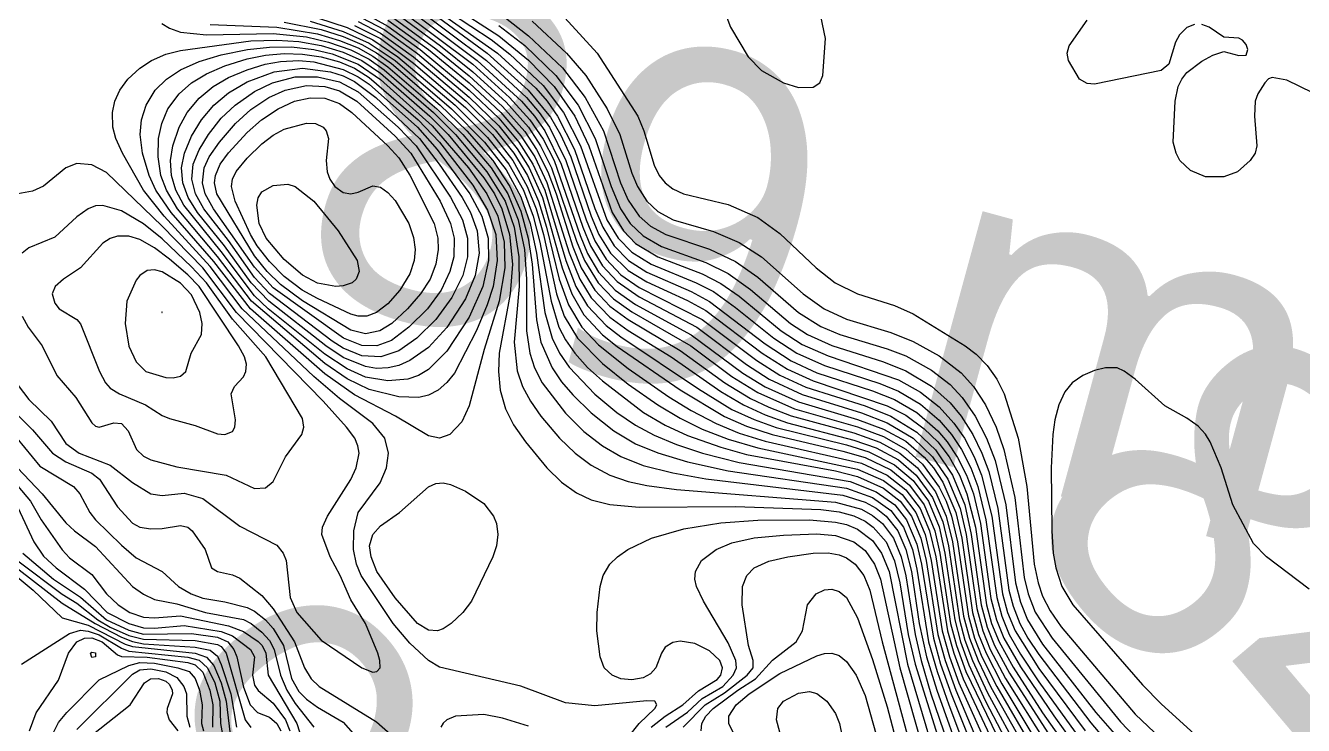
# Model space of a CAD drawing. Extents: x 474277 to 475042, y 254928 to 255625.
# Drawn here: x 474812.76 to 474839.24, y 255450.95 to 255465.44 of the extents above; entities that cross this region are included whole.
import ezdxf

# ---------------------------------------------------------------- set-up
doc = ezdxf.new("R2010")
doc.units = 0
doc.header["$MEASUREMENT"] = 0
doc.layers.add('BaseMapV2_DTM_export_MonNov09090547073261 — entities', color=1, linetype='CONTINUOUS')
doc.styles.get("Standard").update_dxf_attribs({"font": 'romans.shx'})

msp = doc.modelspace()

# ---------------------------------------------------------------- linework, layer by layer
at = {"layer": 'BaseMapV2_DTM_export_MonNov09090547073261 — entities', "color": 15, "linetype": 'Continuous', "true_color": 0xb7484b}
for points in [[(474829.082, 255464.164, 82.25), (474829.216, 255464.255, 82.25), (474829.284, 255464.409, 82.25), (474829.338, 255465.176, 82.25), (474829.239, 255465.636, 82.25), (474828.988, 255466.172, 82.25), (474828.767, 255466.402, 82.25), (474828.469, 255466.527, 82.25), (474827.625, 255466.619, 82.25), (474827.472, 255466.607, 82.25), (474827.319, 255466.545, 82.25), (474827.242, 255466.472, 82.25), (474827.178, 255466.326, 82.25), (474827.163, 255466.096, 82.25), (474827.192, 255465.866, 82.25), (474827.369, 255465.406, 82.25), (474827.733, 255464.792, 82.25), (474828.009, 255464.509, 82.25), (474828.469, 255464.257, 82.25), (474828.776, 255464.158, 82.25), (474829.082, 255464.164, 82.25)], [(474820.725, 255466.046, 84.25), (474822.328, 255464.869, 84.25), (474823.177, 255464.102, 84.25), (474823.638, 255463.542, 84.25), (474823.847, 255463.182, 84.25), (474824.057, 255462.722, 84.25), (474824.478, 255461.495, 84.25), (474824.642, 255461.112, 84.25), (474824.878, 255460.728, 84.25), (474825.248, 255460.369, 84.25), (474825.632, 255460.134, 84.25), (474826.475, 255459.748, 84.25), (474826.859, 255459.541, 84.25), (474828.021, 255458.658, 84.25), (474828.546, 255458.324, 84.25), (474829.082, 255458.085, 84.25), (474830.616, 255457.57, 84.25), (474830.999, 255457.373, 84.25), (474831.383, 255457.093, 84.25), (474831.663, 255456.818, 84.25), (474831.896, 255456.511, 84.25), (474832.111, 255456.128, 84.25), (474832.268, 255455.744, 84.25), (474832.443, 255455.054, 84.25), (474832.674, 255453.444, 84.25), (474832.779, 255453.061, 84.25), (474832.932, 255452.677, 84.25), (474833.223, 255452.153, 84.25), (474833.836, 255451.21, 84.25), (474834.45, 255450.343, 84.25)], [(474823.638, 255465.924, 82.5), (474824.606, 255464.869, 82.5), (474825.445, 255463.565, 82.5), (474825.573, 255463.259, 82.5), (474825.785, 255462.553, 82.5), (474825.892, 255462.339, 82.5), (474826.015, 255462.182, 82.5), (474826.169, 255462.061, 82.5), (474826.396, 255461.955, 82.5), (474827.319, 255461.735, 82.5), (474827.932, 255461.469, 82.5), (474828.392, 255461.135, 82.5), (474829.142, 255460.422, 82.5), (474829.539, 255460.115, 82.5), (474829.997, 255459.885, 82.5), (474830.769, 255459.641, 82.5), (474831.153, 255459.471, 82.5), (474832.231, 255458.811, 82.5), (474832.456, 255458.637, 82.5), (474832.686, 255458.402, 82.5), (474832.885, 255458.121, 82.5), (474833.037, 255457.815, 82.5), (474833.329, 255456.895, 82.5), (474833.508, 255455.898, 82.5), (474833.661, 255454.288, 82.5), (474833.741, 255453.904, 82.5), (474833.836, 255453.629, 82.5), (474833.99, 255453.325, 82.5), (474834.22, 255452.993, 82.5), (474835.753, 255451.185, 82.5), (474837.21, 255449.8, 82.5)], [(474819.804, 255465.683, 86), (474820.265, 255465.43, 86), (474820.939, 255464.946, 86), (474821.951, 255464.106, 86), (474822.565, 255463.524, 86), (474822.984, 255463.029, 86), (474823.274, 255462.569, 86), (474823.518, 255462.032, 86), (474823.954, 255460.575, 86), (474824.164, 255460.038, 86), (474824.405, 255459.635, 86), (474824.788, 255459.231, 86), (474825.095, 255458.996, 86), (474826.705, 255457.919, 86), (474827.395, 255457.494, 86), (474827.855, 255457.284, 86), (474828.316, 255457.119, 86), (474829.772, 255456.757, 86), (474830.232, 255456.611, 86), (474830.769, 255456.346, 86), (474831.153, 255456.018, 86), (474831.468, 255455.591, 86), (474831.689, 255455.06, 86), (474831.809, 255454.518, 86), (474832.013, 255453.137, 86), (474832.131, 255452.677, 86), (474832.303, 255452.205, 86), (474832.652, 255451.45, 86), (474833.299, 255450.21, 86)], [(474820.418, 255465.709, 85.25), (474821.356, 255465.022, 85.25), (474822.028, 255464.485, 85.25), (474822.718, 255463.854, 85.25), (474823.178, 255463.335, 85.25), (474823.432, 255462.952, 85.25), (474823.66, 255462.492, 85.25), (474824.175, 255460.974, 85.25), (474824.339, 255460.575, 85.25), (474824.622, 255460.115, 85.25), (474824.942, 255459.782, 85.25), (474825.325, 255459.513, 85.25), (474826.545, 255458.811, 85.25), (474827.395, 255458.176, 85.25), (474827.932, 255457.844, 85.25), (474828.697, 255457.508, 85.25), (474830.002, 255457.131, 85.25), (474830.539, 255456.932, 85.25), (474830.999, 255456.667, 85.25), (474831.346, 255456.358, 85.25), (474831.689, 255455.885, 85.25), (474831.838, 255455.591, 85.25), (474831.949, 255455.284, 85.25), (474832.069, 255454.748, 85.25), (474832.298, 255453.214, 85.25), (474832.427, 255452.754, 85.25), (474832.579, 255452.371, 85.25), (474832.888, 255451.757, 85.25), (474833.683, 255450.386, 85.25)], [(474820.495, 255465.789, 85), (474822.028, 255464.638, 85), (474822.789, 255463.949, 85), (474823.209, 255463.489, 85), (474823.485, 255463.089, 85), (474823.71, 255462.645, 85), (474824.252, 255461.091, 85), (474824.405, 255460.723, 85), (474824.635, 255460.335, 85), (474824.98, 255459.962, 85), (474825.402, 255459.668, 85), (474826.552, 255459.039, 85), (474827.625, 255458.246, 85), (474828.085, 255457.963, 85), (474828.776, 255457.653, 85), (474830.002, 255457.287, 85), (474830.539, 255457.087, 85), (474830.999, 255456.834, 85), (474831.383, 255456.506, 85), (474831.574, 255456.281, 85), (474831.766, 255455.988, 85), (474832.036, 255455.361, 85), (474832.158, 255454.824, 85), (474832.384, 255453.291, 85), (474832.51, 255452.831, 85), (474832.663, 255452.447, 85), (474832.993, 255451.814, 85), (474833.76, 255450.532, 85)], [(474820.689, 255465.789, 84.75), (474822.12, 255464.715, 84.75), (474823.039, 255463.872, 84.75), (474823.304, 255463.565, 84.75), (474823.521, 255463.259, 84.75), (474823.86, 255462.569, 84.75), (474824.308, 255461.265, 84.75), (474824.467, 255460.882, 84.75), (474824.712, 255460.469, 84.75), (474825.018, 255460.138, 84.75), (474825.478, 255459.823, 84.75), (474826.672, 255459.195, 84.75), (474827.702, 255458.422, 84.75), (474828.166, 255458.121, 84.75), (474828.852, 255457.803, 84.75), (474830.079, 255457.424, 84.75), (474830.616, 255457.216, 84.75), (474831.153, 255456.897, 84.75), (474831.555, 255456.511, 84.75), (474831.868, 255456.051, 84.75), (474832.126, 255455.438, 84.75), (474832.249, 255454.901, 84.75), (474832.472, 255453.367, 84.75), (474832.596, 255452.907, 84.75), (474832.749, 255452.524, 84.75), (474833.069, 255451.922, 84.75), (474833.913, 255450.565, 84.75)], [(474820.725, 255465.902, 84.5), (474822.312, 255464.715, 84.5), (474823.141, 255463.949, 84.5), (474823.405, 255463.642, 84.5), (474823.617, 255463.335, 84.5), (474823.955, 255462.645, 84.5), (474824.376, 255461.418, 84.5), (474824.558, 255460.984, 84.5), (474824.788, 255460.604, 84.5), (474825.095, 255460.282, 84.5), (474825.478, 255460.019, 84.5), (474826.782, 255459.357, 84.5), (474827.911, 255458.505, 84.5), (474828.392, 255458.2, 84.5), (474828.929, 255457.955, 84.5), (474830.156, 255457.565, 84.5), (474830.692, 255457.353, 84.5), (474831.229, 255457.021, 84.5), (474831.613, 255456.656, 84.5), (474831.968, 255456.128, 84.5), (474832.22, 255455.514, 84.5), (474832.357, 255454.901, 84.5), (474832.563, 255453.444, 84.5), (474832.685, 255452.984, 84.5), (474832.838, 255452.601, 84.5), (474833.146, 255452.034, 84.5), (474834.066, 255450.605, 84.5)], [(474821.568, 255465.706, 83.75), (474822.411, 255465.151, 83.75), (474822.795, 255464.845, 83.75), (474823.485, 255464.198, 83.75), (474823.906, 255463.642, 83.75), (474824.261, 255462.952, 83.75), (474824.807, 255461.418, 83.75), (474825.042, 255461.035, 83.75), (474825.325, 255460.747, 83.75), (474825.723, 255460.498, 83.75), (474826.653, 255460.115, 83.75), (474827.012, 255459.933, 83.75), (474827.472, 255459.606, 83.75), (474828.262, 255458.965, 83.75), (474828.742, 255458.658, 83.75), (474829.312, 255458.402, 83.75), (474830.462, 255458.029, 83.75), (474830.846, 255457.872, 83.75), (474831.306, 255457.599, 83.75), (474831.689, 255457.27, 83.75), (474831.947, 255456.971, 83.75), (474832.153, 255456.664, 83.75), (474832.347, 255456.281, 83.75), (474832.491, 255455.898, 83.75), (474832.66, 255455.208, 83.75), (474832.884, 255453.597, 83.75), (474832.987, 255453.214, 83.75), (474833.141, 255452.831, 83.75), (474833.376, 255452.422, 83.75), (474833.76, 255451.85, 83.75), (474834.603, 255450.687, 83.75)], [(474821.576, 255465.866, 83.5), (474822.565, 255465.229, 83.5), (474823.178, 255464.721, 83.5), (474823.713, 255464.179, 83.5), (474824.14, 255463.565, 83.5), (474824.432, 255462.952, 83.5), (474824.914, 255461.572, 83.5), (474825.148, 255461.188, 83.5), (474825.402, 255460.931, 83.5), (474825.862, 255460.654, 83.5), (474826.782, 255460.303, 83.5), (474827.165, 255460.102, 83.5), (474827.549, 255459.836, 83.5), (474828.415, 255459.118, 83.5), (474828.852, 255458.838, 83.5), (474829.389, 255458.6, 83.5), (474830.846, 255458.103, 83.5), (474831.306, 255457.851, 83.5), (474831.689, 255457.546, 83.5), (474831.996, 255457.207, 83.5), (474832.214, 255456.895, 83.5), (474832.417, 255456.511, 83.5), (474832.569, 255456.128, 83.5), (474832.783, 255455.284, 83.5), (474833.002, 255453.674, 83.5), (474833.105, 255453.291, 83.5), (474833.264, 255452.907, 83.5), (474833.76, 255452.126, 83.5), (474834.715, 255450.837, 83.5)], [(474822.641, 255465.646, 83), (474823.178, 255465.231, 83), (474823.889, 255464.562, 83), (474824.358, 255463.949, 83), (474824.734, 255463.259, 83), (474825.091, 255462.185, 83), (474825.248, 255461.827, 83), (474825.477, 255461.495, 83), (474825.709, 255461.289, 83), (474826.03, 255461.112, 83), (474826.935, 255460.814, 83), (474827.472, 255460.557, 83), (474827.932, 255460.234, 83), (474828.776, 255459.498, 83), (474829.236, 255459.209, 83), (474829.631, 255459.041, 83), (474830.616, 255458.748, 83), (474830.999, 255458.6, 83), (474831.536, 255458.303, 83), (474831.919, 255458.006, 83), (474832.171, 255457.738, 83), (474832.438, 255457.355, 83), (474832.674, 255456.895, 83), (474832.849, 255456.434, 83), (474833.07, 255455.514, 83), (474833.273, 255453.904, 83), (474833.376, 255453.505, 83), (474833.525, 255453.137, 83), (474833.836, 255452.635, 83), (474834.935, 255451.22, 83), (474835.37, 255450.717, 83)], [(474815.583, 255465.482, 88), (474815.741, 255465.388, 88), (474815.971, 255465.303, 88), (474816.507, 255465.246, 88), (474817.888, 255465.277, 88), (474818.578, 255465.205, 88), (474819.038, 255465.1, 88), (474819.498, 255464.94, 88), (474819.881, 255464.742, 88), (474820.188, 255464.524, 88), (474821.21, 255463.642, 88), (474821.668, 255463.182, 88), (474822.32, 255462.415, 88), (474822.695, 255461.802, 88), (474822.885, 255461.265, 88), (474822.982, 255460.652, 88), (474822.985, 255460.038, 88), (474822.886, 255458.888, 88), (474822.948, 255458.293, 88), (474823.057, 255457.968, 88), (474823.22, 255457.661, 88), (474823.436, 255457.355, 88), (474823.826, 255456.895, 88), (474824.145, 255456.588, 88), (474824.482, 255456.335, 88), (474824.865, 255456.131, 88), (474825.248, 255455.998, 88), (474825.632, 255455.914, 88), (474826.245, 255455.834, 88), (474829.542, 255455.575, 88), (474830.079, 255455.427, 88), (474830.309, 255455.299, 88), (474830.514, 255455.131, 88), (474830.746, 255454.824, 88), (474830.905, 255454.441, 88), (474830.999, 255454.048, 88), (474831.191, 255452.831, 88), (474831.318, 255452.294, 88), (474831.522, 255451.604, 88), (474832.043, 255450.07, 88)], [(474816.584, 255465.461, 87.75), (474817.964, 255465.404, 87.75), (474818.808, 255465.269, 87.75), (474819.268, 255465.134, 87.75), (474819.651, 255464.979, 87.75), (474819.958, 255464.81, 87.75), (474820.265, 255464.589, 87.75), (474821.28, 255463.719, 87.75), (474821.823, 255463.182, 87.75), (474822.411, 255462.497, 87.75), (474822.751, 255461.955, 87.75), (474822.964, 255461.418, 87.75), (474823.096, 255460.805, 87.75), (474823.141, 255460.192, 87.75), (474823.143, 255459.118, 87.75), (474823.208, 255458.658, 87.75), (474823.308, 255458.351, 87.75), (474823.463, 255458.045, 87.75), (474823.945, 255457.413, 87.75), (474824.328, 255457.037, 87.75), (474824.712, 255456.74, 87.75), (474825.095, 255456.518, 87.75), (474825.555, 255456.334, 87.75), (474826.169, 255456.177, 87.75), (474826.859, 255456.058, 87.75), (474829.696, 255455.716, 87.75), (474830.156, 255455.574, 87.75), (474830.386, 255455.448, 87.75), (474830.594, 255455.284, 87.75), (474830.834, 255454.978, 87.75), (474831.003, 255454.594, 87.75), (474831.115, 255454.134, 87.75), (474831.277, 255453.061, 87.75), (474831.429, 255452.371, 87.75), (474831.64, 255451.681, 87.75), (474832.189, 255450.147, 87.75)], [(474818.118, 255465.513, 87.5), (474818.884, 255465.359, 87.5), (474819.344, 255465.212, 87.5), (474819.728, 255465.05, 87.5), (474820.034, 255464.876, 87.5), (474820.341, 255464.653, 87.5), (474821.35, 255463.795, 87.5), (474821.904, 255463.259, 87.5), (474822.445, 255462.645, 87.5), (474822.797, 255462.108, 87.5), (474823.025, 255461.595, 87.5), (474823.177, 255461.035, 87.5), (474823.255, 255460.498, 87.5), (474823.347, 255459.348, 87.5), (474823.435, 255458.888, 87.5), (474823.673, 255458.351, 87.5), (474823.868, 255458.061, 87.5), (474824.098, 255457.794, 87.5), (474824.482, 255457.419, 87.5), (474824.948, 255457.048, 87.5), (474825.402, 255456.783, 87.5), (474825.862, 255456.591, 87.5), (474826.475, 255456.406, 87.5), (474827.319, 255456.224, 87.5), (474829.772, 255455.861, 87.5), (474830.309, 255455.667, 87.5), (474830.692, 255455.399, 87.5), (474830.951, 255455.054, 87.5), (474831.136, 255454.594, 87.5), (474831.229, 255454.184, 87.5), (474831.473, 255452.677, 87.5), (474831.647, 255452.064, 87.5), (474831.891, 255451.374, 87.5), (474832.357, 255450.147, 87.5)], [(474818.654, 255465.531, 87.25), (474819.344, 255465.318, 87.25), (474819.881, 255465.079, 87.25), (474820.417, 255464.715, 87.25), (474821.588, 255463.719, 87.25), (474822.271, 255463.029, 87.25), (474822.718, 255462.456, 87.25), (474823.025, 255461.893, 87.25), (474823.216, 255461.342, 87.25), (474823.345, 255460.728, 87.25), (474823.521, 255459.501, 87.25), (474823.671, 255458.965, 87.25), (474823.823, 255458.658, 87.25), (474824.022, 255458.368, 87.25), (474824.558, 255457.809, 87.25), (474825.013, 255457.431, 87.25), (474825.402, 255457.165, 87.25), (474825.785, 255456.957, 87.25), (474826.245, 255456.763, 87.25), (474826.787, 255456.588, 87.25), (474827.549, 255456.395, 87.25), (474829.849, 255455.998, 87.25), (474830.386, 255455.789, 87.25), (474830.775, 255455.514, 87.25), (474831.015, 255455.208, 87.25), (474831.229, 255454.704, 87.25), (474831.326, 255454.288, 87.25), (474831.571, 255452.754, 87.25), (474831.722, 255452.217, 87.25), (474831.938, 255451.604, 87.25), (474832.49, 255450.224, 87.25)], [(474818.808, 255465.604, 87), (474819.421, 255465.397, 87), (474819.958, 255465.147, 87), (474820.477, 255464.792, 87), (474821.659, 255463.795, 87), (474822.335, 255463.125, 87), (474822.776, 255462.569, 87), (474823.078, 255462.032, 87), (474823.28, 255461.495, 87), (474823.416, 255460.958, 87), (474823.648, 255459.732, 87), (474823.813, 255459.195, 87), (474823.945, 255458.93, 87), (474824.141, 255458.658, 87), (474824.405, 255458.363, 87), (474824.712, 255458.081, 87), (474825.567, 255457.431, 87), (474826.015, 255457.168, 87), (474826.475, 255456.955, 87), (474827.165, 255456.71, 87), (474827.702, 255456.562, 87), (474829.542, 255456.222, 87), (474830.002, 255456.106, 87), (474830.539, 255455.863, 87), (474830.882, 255455.591, 87), (474831.115, 255455.284, 87), (474831.312, 255454.824, 87), (474831.421, 255454.364, 87), (474831.666, 255452.831, 87), (474831.817, 255452.294, 87), (474832.036, 255451.681, 87), (474832.65, 255450.224, 87)], [(474819.574, 255465.443, 86.75), (474820.111, 255465.17, 86.75), (474820.801, 255464.662, 86.75), (474821.875, 255463.742, 86.75), (474822.433, 255463.182, 86.75), (474822.855, 255462.645, 86.75), (474823.156, 255462.108, 86.75), (474823.338, 255461.648, 86.75), (474823.491, 255461.112, 86.75), (474823.765, 255459.885, 86.75), (474823.923, 255459.425, 86.75), (474824.198, 255458.965, 86.75), (474824.712, 255458.441, 86.75), (474825.248, 255458.013, 86.75), (474825.862, 255457.585, 86.75), (474826.322, 255457.311, 86.75), (474826.782, 255457.087, 86.75), (474827.319, 255456.877, 86.75), (474827.932, 255456.697, 86.75), (474830.002, 255456.256, 86.75), (474830.539, 255456.022, 86.75), (474830.923, 255455.729, 86.75), (474831.208, 255455.361, 86.75), (474831.404, 255454.901, 86.75), (474831.528, 255454.364, 86.75), (474831.757, 255452.907, 86.75), (474831.906, 255452.371, 86.75), (474832.1, 255451.834, 86.75), (474833, 255449.84, 86.75)], [(474819.651, 255465.522, 86.5), (474820.111, 255465.285, 86.5), (474820.801, 255464.792, 86.5), (474821.89, 255463.872, 86.5), (474822.488, 255463.284, 86.5), (474822.88, 255462.799, 86.5), (474823.158, 255462.339, 86.5), (474823.391, 255461.802, 86.5), (474823.556, 255461.265, 86.5), (474823.819, 255460.192, 86.5), (474824.009, 255459.655, 86.5), (474824.286, 255459.195, 86.5), (474824.635, 255458.827, 86.5), (474825.248, 255458.341, 86.5), (474826.092, 255457.752, 86.5), (474826.552, 255457.469, 86.5), (474827.071, 255457.201, 86.5), (474827.549, 255457.004, 86.5), (474828.085, 255456.837, 86.5), (474830.079, 255456.377, 86.5), (474830.616, 255456.133, 86.5), (474830.999, 255455.826, 86.5), (474831.298, 255455.438, 86.5), (474831.492, 255454.978, 86.5), (474831.619, 255454.441, 86.5), (474831.862, 255452.907, 86.5), (474831.992, 255452.447, 86.5), (474832.189, 255451.911, 86.5), (474833.129, 255449.917, 86.5)], [(474819.728, 255465.602, 86.25), (474820.188, 255465.357, 86.25), (474820.878, 255464.862, 86.25), (474821.951, 255463.961, 86.25), (474822.565, 255463.363, 86.25), (474822.948, 255462.891, 86.25), (474823.196, 255462.492, 86.25), (474823.47, 255461.878, 86.25), (474823.879, 255460.422, 86.25), (474824.077, 255459.885, 86.25), (474824.328, 255459.451, 86.25), (474824.712, 255459.04, 86.25), (474825.018, 255458.798, 86.25), (474826.322, 255457.897, 86.25), (474827.242, 255457.349, 86.25), (474827.702, 255457.147, 86.25), (474828.232, 255456.971, 86.25), (474829.696, 255456.631, 86.25), (474830.156, 255456.495, 86.25), (474830.692, 255456.241, 86.25), (474831.076, 255455.922, 86.25), (474831.384, 255455.514, 86.25), (474831.604, 255454.978, 86.25), (474831.708, 255454.518, 86.25), (474831.929, 255453.061, 86.25), (474832.05, 255452.601, 86.25), (474832.245, 255452.064, 86.25), (474833.212, 255450.07, 86.25)], [(474820.265, 255465.554, 85.75), (474821.108, 255464.946, 85.75), (474821.949, 255464.255, 85.75), (474822.607, 255463.642, 85.75), (474823.025, 255463.16, 85.75), (474823.311, 255462.722, 85.75), (474823.562, 255462.191, 85.75), (474824.022, 255460.733, 85.75), (474824.242, 255460.192, 85.75), (474824.482, 255459.803, 85.75), (474824.865, 255459.405, 85.75), (474825.248, 255459.13, 85.75), (474826.139, 255458.581, 85.75), (474827.165, 255457.863, 85.75), (474827.637, 255457.585, 85.75), (474828.085, 255457.382, 85.75), (474828.546, 255457.218, 85.75), (474829.926, 255456.859, 85.75), (474830.386, 255456.697, 85.75), (474830.846, 255456.451, 85.75), (474831.218, 255456.128, 85.75), (474831.552, 255455.668, 85.75), (474831.766, 255455.168, 85.75), (474831.882, 255454.671, 85.75), (474832.113, 255453.137, 85.75), (474832.226, 255452.712, 85.75), (474832.381, 255452.294, 85.75), (474832.686, 255451.64, 85.75), (474833.411, 255450.3, 85.75)], [(474820.341, 255465.631, 85.5), (474821.261, 255464.961, 85.5), (474821.951, 255464.402, 85.5), (474822.641, 255463.768, 85.5), (474823.102, 255463.246, 85.5), (474823.348, 255462.875, 85.5), (474823.579, 255462.415, 85.5), (474823.754, 255461.955, 85.5), (474824.098, 255460.856, 85.5), (474824.274, 255460.422, 85.5), (474824.555, 255459.962, 85.5), (474824.865, 255459.631, 85.5), (474825.248, 255459.351, 85.5), (474826.322, 255458.715, 85.5), (474827.248, 255458.045, 85.5), (474827.779, 255457.72, 85.5), (474828.162, 255457.537, 85.5), (474828.622, 255457.363, 85.5), (474829.926, 255457.005, 85.5), (474830.462, 255456.814, 85.5), (474830.879, 255456.588, 85.5), (474831.245, 255456.281, 85.5), (474831.613, 255455.788, 85.5), (474831.839, 255455.284, 85.5), (474831.969, 255454.748, 85.5), (474832.197, 255453.214, 85.5), (474832.318, 255452.754, 85.5), (474832.497, 255452.294, 85.5), (474832.763, 255451.743, 85.5), (474833.616, 255450.224, 85.5)], [(474821.491, 255465.607, 84), (474822.542, 255464.869, 84), (474823.332, 255464.144, 84), (474823.569, 255463.872, 84), (474823.783, 255463.565, 84), (474824.138, 255462.875, 84), (474824.558, 255461.652, 84), (474824.719, 255461.265, 84), (474824.954, 255460.882, 84), (474825.256, 255460.575, 84), (474825.632, 255460.335, 84), (474826.552, 255459.933, 84), (474826.935, 255459.73, 84), (474828.085, 255458.848, 84), (474828.622, 255458.498, 84), (474829.159, 255458.251, 84), (474830.309, 255457.879, 84), (474830.769, 255457.695, 84), (474831.229, 255457.427, 84), (474831.663, 255457.048, 84), (474831.86, 255456.818, 84), (474832.073, 255456.498, 84), (474832.257, 255456.128, 84), (474832.4, 255455.744, 84), (474832.548, 255455.131, 84), (474832.763, 255453.576, 84), (474832.879, 255453.137, 84), (474833.032, 255452.754, 84), (474833.376, 255452.162, 84), (474834.066, 255451.146, 84), (474834.526, 255450.51, 84)], [(474822.565, 255465.443, 83.25), (474823.102, 255465.025, 83.25), (474823.749, 255464.409, 83.25), (474824.21, 255463.795, 83.25), (474824.566, 255463.105, 83.25), (474824.892, 255462.108, 83.25), (474825.085, 255461.648, 83.25), (474825.285, 255461.342, 83.25), (474825.555, 255461.085, 83.25), (474825.939, 255460.864, 83.25), (474826.859, 255460.538, 83.25), (474827.319, 255460.304, 83.25), (474827.779, 255459.979, 83.25), (474828.61, 255459.271, 83.25), (474828.961, 255459.041, 83.25), (474829.466, 255458.819, 83.25), (474830.539, 255458.48, 83.25), (474830.999, 255458.293, 83.25), (474831.536, 255457.973, 83.25), (474831.919, 255457.631, 83.25), (474832.149, 255457.351, 83.25), (474832.392, 255456.971, 83.25), (474832.578, 255456.588, 83.25), (474832.719, 255456.204, 83.25), (474832.909, 255455.438, 83.25), (474833.134, 255453.751, 83.25), (474833.223, 255453.418, 83.25), (474833.365, 255453.061, 83.25), (474833.53, 255452.754, 83.25), (474833.76, 255452.418, 83.25), (474834.833, 255451.001, 83.25), (474835.293, 255450.467, 83.25)], [(474823.255, 255465.531, 82.75), (474823.968, 255464.869, 82.75), (474824.368, 255464.409, 82.75), (474824.811, 255463.719, 82.75), (474825.073, 255463.182, 82.75), (474825.325, 255462.381, 82.75), (474825.439, 255462.108, 82.75), (474825.632, 255461.807, 82.75), (474825.862, 255461.591, 82.75), (474826.178, 255461.418, 82.75), (474827.012, 255461.179, 82.75), (474827.549, 255460.949, 82.75), (474828.009, 255460.654, 82.75), (474828.872, 255459.885, 82.75), (474829.305, 255459.578, 82.75), (474829.772, 255459.364, 82.75), (474830.692, 255459.082, 82.75), (474831.153, 255458.901, 82.75), (474831.689, 255458.604, 82.75), (474832.149, 255458.248, 82.75), (474832.406, 255457.968, 82.75), (474832.653, 255457.585, 82.75), (474832.87, 255457.125, 82.75), (474833.033, 255456.664, 82.75), (474833.258, 255455.668, 82.75), (474833.453, 255454.012, 82.75), (474833.535, 255453.674, 82.75), (474833.683, 255453.293, 82.75), (474834.032, 255452.754, 82.75), (474835.446, 255451.023, 82.75), (474835.906, 255450.551, 82.75)], [(474836.98, 255465.466, 82.5), (474836.827, 255465.4, 82.5), (474836.673, 255465.248, 82.5), (474836.587, 255465.099, 82.5), (474836.453, 255464.639, 82.5), (474836.29, 255464.509, 82.5), (474834.91, 255464.228, 82.5), (474834.756, 255464.239, 82.5), (474834.6, 255464.332, 82.5), (474834.37, 255464.715, 82.5), (474834.343, 255464.869, 82.5), (474834.386, 255465.022, 82.5), (474834.756, 255465.549, 82.5)], [(474839.434, 255464.048, 82.5), (474838.897, 255464.308, 82.5), (474838.59, 255464.366, 82.5), (474838.513, 255464.337, 82.5), (474838.437, 255464.254, 82.5), (474838.296, 255464.025, 82.5), (474838.243, 255463.872, 82.5), (474838.228, 255463.565, 82.5), (474838.275, 255462.952, 82.5), (474838.238, 255462.799, 82.5), (474838.138, 255462.645, 82.5), (474837.874, 255462.415, 82.5), (474837.593, 255462.305, 82.5), (474837.21, 255462.309, 82.5), (474836.903, 255462.437, 82.5), (474836.68, 255462.645, 82.5), (474836.602, 255462.799, 82.5), (474836.543, 255463.029, 82.5), (474836.581, 255463.872, 82.5), (474836.645, 255464.179, 82.5), (474836.718, 255464.332, 82.5), (474836.827, 255464.467, 82.5), (474837.133, 255464.704, 82.5), (474837.363, 255464.825, 82.5), (474837.593, 255464.902, 82.5), (474837.9, 255464.819, 82.5), (474838.053, 255464.831, 82.5), (474838.086, 255464.946, 82.5), (474838.053, 255465.047, 82.5), (474837.977, 255465.141, 82.5), (474837.9, 255465.182, 82.5), (474837.593, 255465.199, 82.5), (474837.287, 255465.408, 82.5), (474837.133, 255465.461, 82.5)], [(474825.234, 255450.684, 88.25), (474825.478, 255450.988, 88.25), (474825.799, 255451.297, 88.25), (474825.842, 255451.374, 88.25), (474825.8, 255451.45, 88.25), (474825.632, 255451.461, 88.25), (474824.558, 255451.356, 88.25), (474823.945, 255451.419, 88.25), (474823.025, 255451.759, 88.25), (474821.338, 255452.156, 88.25), (474821.108, 255452.293, 88.25), (474820.725, 255452.651, 88.25), (474820.377, 255453.061, 88.25), (474819.715, 255454.057, 88.25), (474819.616, 255454.288, 88.25), (474819.553, 255454.594, 88.25), (474819.562, 255454.978, 88.25), (474819.651, 255455.355, 88.25), (474820.109, 255455.974, 88.25), (474820.242, 255456.281, 88.25), (474820.282, 255456.588, 88.25), (474820.204, 255456.895, 88.25), (474819.954, 255457.201, 88.25), (474819.268, 255457.72, 88.25), (474818.731, 255458.177, 88.25), (474817.247, 255459.578, 88.25), (474816.584, 255460.452, 88.25), (474815.632, 255461.495, 88.25), (474815.2, 255462.032, 88.25), (474814.767, 255462.799, 88.25), (474814.633, 255463.105, 88.25), (474814.57, 255463.335, 88.25), (474814.558, 255463.642, 88.25), (474814.609, 255463.872, 88.25), (474814.712, 255464.102, 88.25), (474814.88, 255464.332, 88.25), (474815.127, 255464.558, 88.25), (474815.37, 255464.715, 88.25), (474815.664, 255464.848, 88.25), (474815.971, 255464.925, 88.25), (474817.427, 255465.123, 88.25), (474817.964, 255465.14, 88.25), (474818.424, 255465.11, 88.25), (474818.884, 255465.03, 88.25), (474819.344, 255464.892, 88.25), (474819.728, 255464.715, 88.25), (474820.111, 255464.456, 88.25), (474821.137, 255463.565, 88.25), (474821.515, 255463.182, 88.25), (474822.258, 255462.285, 88.25), (474822.476, 255461.955, 88.25), (474822.628, 255461.648, 88.25), (474822.791, 255461.112, 88.25), (474822.847, 255460.498, 88.25), (474822.799, 255459.885, 88.25), (474822.575, 255458.658, 88.25), (474822.56, 255458.275, 88.25), (474822.597, 255457.891, 88.25), (474822.706, 255457.508, 88.25), (474822.872, 255457.175, 88.25), (474823.116, 255456.818, 88.25), (474823.562, 255456.284, 88.25), (474823.868, 255455.986, 88.25), (474824.175, 255455.767, 88.25), (474824.482, 255455.622, 88.25), (474824.865, 255455.521, 88.25), (474825.478, 255455.467, 88.25), (474827.472, 255455.48, 88.25), (474829.236, 255455.421, 88.25), (474829.619, 255455.372, 88.25), (474829.926, 255455.288, 88.25), (474830.156, 255455.177, 88.25), (474830.324, 255455.054, 88.25), (474830.592, 255454.748, 88.25), (474830.769, 255454.359, 88.25), (474830.879, 255453.904, 88.25), (474831.052, 255452.831, 88.25), (474831.195, 255452.217, 88.25), (474831.943, 255449.84, 88.25)], [(474821.551, 255456.971, 88.5), (474821.338, 255456.898, 88.5), (474821.108, 255456.946, 88.5), (474820.425, 255457.355, 88.5), (474819.574, 255457.797, 88.5), (474818.961, 255458.228, 88.5), (474817.419, 255459.578, 88.5), (474816.661, 255460.558, 88.5), (474815.777, 255461.572, 88.5), (474815.462, 255462.032, 88.5), (474815.318, 255462.339, 88.5), (474815.182, 255462.799, 88.5), (474815.137, 255463.182, 88.5), (474815.161, 255463.489, 88.5), (474815.258, 255463.795, 88.5), (474815.447, 255464.102, 88.5), (474815.678, 255464.332, 88.5), (474815.971, 255464.526, 88.5), (474816.354, 255464.696, 88.5), (474816.814, 255464.834, 88.5), (474817.356, 255464.946, 88.5), (474817.811, 255464.996, 88.5), (474818.271, 255464.998, 88.5), (474818.731, 255464.946, 88.5), (474819.114, 255464.855, 88.5), (474819.651, 255464.638, 88.5), (474820.111, 255464.324, 88.5), (474821.185, 255463.367, 88.5), (474821.935, 255462.492, 88.5), (474822.321, 255461.955, 88.5), (474822.545, 255461.495, 88.5), (474822.678, 255460.958, 88.5), (474822.692, 255460.422, 88.5), (474822.574, 255459.732, 88.5), (474822.264, 255458.735, 88.5), (474821.951, 255457.568, 88.5), (474821.798, 255457.234, 88.5), (474821.551, 255456.971, 88.5)], [(474820.907, 255457.738, 88.75), (474820.495, 255457.75, 88.75), (474819.881, 255457.907, 88.75), (474819.421, 255458.124, 88.75), (474818.961, 255458.443, 88.75), (474817.442, 255459.732, 88.75), (474816.737, 255460.662, 88.75), (474815.91, 255461.648, 88.75), (474815.677, 255462.032, 88.75), (474815.565, 255462.339, 88.75), (474815.504, 255462.722, 88.75), (474815.517, 255463.105, 88.75), (474815.581, 255463.412, 88.75), (474815.71, 255463.719, 88.75), (474815.939, 255464.025, 88.75), (474816.201, 255464.255, 88.75), (474816.507, 255464.441, 88.75), (474816.891, 255464.608, 88.75), (474817.351, 255464.749, 88.75), (474817.734, 255464.825, 88.75), (474818.118, 255464.86, 88.75), (474818.501, 255464.85, 88.75), (474818.884, 255464.794, 88.75), (474819.268, 255464.688, 88.75), (474819.574, 255464.556, 88.75), (474819.881, 255464.367, 88.75), (474820.894, 255463.489, 88.75), (474821.334, 255463.029, 88.75), (474822.028, 255462.133, 88.75), (474822.335, 255461.62, 88.75), (474822.501, 255461.112, 88.75), (474822.535, 255460.575, 88.75), (474822.45, 255460.038, 88.75), (474822.328, 255459.655, 88.75), (474822.105, 255459.129, 88.75), (474821.645, 255458.244, 88.75), (474821.491, 255458.049, 88.75), (474821.31, 255457.891, 88.75), (474821.108, 255457.785, 88.75), (474820.907, 255457.738, 88.75)], [(474820.679, 255458.121, 89), (474820.265, 255458.082, 89), (474819.804, 255458.163, 89), (474819.421, 255458.331, 89), (474818.961, 255458.639, 89), (474817.789, 255459.578, 89), (474817.504, 255459.842, 89), (474816.814, 255460.765, 89), (474816.039, 255461.725, 89), (474815.872, 255462.032, 89), (474815.784, 255462.339, 89), (474815.766, 255462.645, 89), (474815.81, 255462.952, 89), (474815.94, 255463.335, 89), (474816.107, 255463.642, 89), (474816.354, 255463.94, 89), (474816.645, 255464.179, 89), (474816.967, 255464.364, 89), (474817.351, 255464.526, 89), (474817.725, 255464.639, 89), (474818.041, 255464.695, 89), (474818.424, 255464.714, 89), (474818.731, 255464.69, 89), (474819.344, 255464.533, 89), (474819.651, 255464.382, 89), (474819.881, 255464.225, 89), (474820.882, 255463.335, 89), (474821.29, 255462.875, 89), (474821.964, 255461.955, 89), (474822.212, 255461.495, 89), (474822.343, 255461.035, 89), (474822.352, 255460.575, 89), (474822.234, 255460.038, 89), (474821.951, 255459.403, 89), (474821.491, 255458.696, 89), (474821.108, 255458.321, 89), (474820.9, 255458.198, 89), (474820.679, 255458.121, 89)], [(474820.276, 255458.351, 89.25), (474820.034, 255458.343, 89.25), (474819.804, 255458.378, 89.25), (474819.344, 255458.568, 89.25), (474818.981, 255458.811, 89.25), (474817.803, 255459.732, 89.25), (474817.431, 255460.115, 89.25), (474816.883, 255460.882, 89.25), (474816.321, 255461.572, 89.25), (474816.129, 255461.878, 89.25), (474816.015, 255462.185, 89.25), (474815.993, 255462.492, 89.25), (474816.052, 255462.799, 89.25), (474816.201, 255463.153, 89.25), (474816.404, 255463.489, 89.25), (474816.662, 255463.795, 89.25), (474816.967, 255464.049, 89.25), (474817.351, 255464.275, 89.25), (474817.913, 255464.485, 89.25), (474818.501, 255464.56, 89.25), (474819.075, 255464.485, 89.25), (474819.344, 255464.397, 89.25), (474819.574, 255464.284, 89.25), (474820.018, 255463.949, 89.25), (474820.92, 255463.105, 89.25), (474821.333, 255462.569, 89.25), (474821.804, 255461.878, 89.25), (474821.978, 255461.572, 89.25), (474822.117, 255461.188, 89.25), (474822.159, 255460.728, 89.25), (474822.076, 255460.268, 89.25), (474821.875, 255459.785, 89.25), (474821.491, 255459.191, 89.25), (474821.108, 255458.777, 89.25), (474820.725, 255458.504, 89.25), (474820.495, 255458.402, 89.25), (474820.276, 255458.351, 89.25)], [(474820.119, 255458.581, 89.5), (474819.728, 255458.603, 89.5), (474819.344, 255458.759, 89.5), (474819.114, 255458.906, 89.5), (474817.811, 255459.896, 89.5), (474817.504, 255460.222, 89.5), (474816.967, 255460.988, 89.5), (474816.451, 255461.648, 89.5), (474816.278, 255461.955, 89.5), (474816.205, 255462.262, 89.5), (474816.235, 255462.569, 89.5), (474816.354, 255462.865, 89.5), (474816.551, 255463.182, 89.5), (474816.814, 255463.521, 89.5), (474817.1, 255463.795, 89.5), (474817.504, 255464.077, 89.5), (474817.877, 255464.255, 89.5), (474818.348, 255464.376, 89.5), (474818.808, 255464.382, 89.5), (474819.268, 255464.275, 89.5), (474819.651, 255464.066, 89.5), (474820.478, 255463.335, 89.5), (474820.853, 255462.952, 89.5), (474821.568, 255461.884, 89.5), (474821.812, 255461.418, 89.5), (474821.917, 255461.035, 89.5), (474821.915, 255460.652, 89.5), (474821.818, 255460.268, 89.5), (474821.596, 255459.808, 89.5), (474821.261, 255459.351, 89.5), (474820.869, 255458.965, 89.5), (474820.495, 255458.706, 89.5), (474820.119, 255458.581, 89.5)], [(474820.04, 255458.811, 89.75), (474819.728, 255458.814, 89.75), (474819.345, 255458.965, 89.75), (474817.888, 255460.011, 89.75), (474817.504, 255460.438, 89.75), (474816.654, 255461.648, 89.75), (474816.481, 255461.955, 89.75), (474816.425, 255462.185, 89.75), (474816.461, 255462.492, 89.75), (474816.565, 255462.722, 89.75), (474816.779, 255463.029, 89.75), (474817.11, 255463.412, 89.75), (474817.427, 255463.703, 89.75), (474817.803, 255463.949, 89.75), (474818.137, 255464.102, 89.75), (474818.578, 255464.198, 89.75), (474818.961, 255464.18, 89.75), (474819.268, 255464.089, 89.75), (474819.625, 255463.872, 89.75), (474820.418, 255463.15, 89.75), (474820.74, 255462.799, 89.75), (474821.349, 255461.802, 89.75), (474821.567, 255461.342, 89.75), (474821.641, 255461.035, 89.75), (474821.633, 255460.652, 89.75), (474821.554, 255460.345, 89.75), (474821.37, 255459.962, 89.75), (474821.088, 255459.578, 89.75), (474820.702, 255459.195, 89.75), (474820.341, 255458.92, 89.75), (474820.04, 255458.811, 89.75)], [(474820.102, 255459.118, 90), (474819.804, 255459.058, 90), (474819.498, 255459.135, 90), (474818.501, 255459.741, 90), (474818.041, 255460.079, 90), (474817.766, 255460.345, 90), (474817.504, 255460.676, 90), (474816.722, 255461.955, 90), (474816.677, 255462.185, 90), (474816.696, 255462.339, 90), (474816.794, 255462.569, 90), (474816.967, 255462.807, 90), (474817.351, 255463.225, 90), (474817.646, 255463.489, 90), (474817.996, 255463.719, 90), (474818.329, 255463.872, 90), (474818.654, 255463.946, 90), (474818.961, 255463.934, 90), (474819.268, 255463.827, 90), (474819.522, 255463.642, 90), (474820.268, 255462.952, 90), (474820.495, 255462.702, 90), (474820.725, 255462.341, 90), (474821.224, 255461.342, 90), (474821.301, 255461.035, 90), (474821.311, 255460.805, 90), (474821.262, 255460.498, 90), (474821.141, 255460.192, 90), (474820.945, 255459.885, 90), (474820.677, 255459.578, 90), (474820.35, 255459.271, 90), (474820.102, 255459.118, 90)], [(474819.828, 255459.425, 90.25), (474819.651, 255459.425, 90.25), (474819.498, 255459.468, 90.25), (474818.808, 255459.786, 90.25), (474818.488, 255459.962, 90.25), (474818.118, 255460.248, 90.25), (474817.811, 255460.558, 90.25), (474817.56, 255460.882, 90.25), (474817.423, 255461.112, 90.25), (474817.101, 255461.802, 90.25), (474817.024, 255462.108, 90.25), (474817.046, 255462.262, 90.25), (474817.121, 255462.418, 90.25), (474817.351, 255462.698, 90.25), (474817.658, 255462.993, 90.25), (474817.888, 255463.168, 90.25), (474818.118, 255463.292, 90.25), (474818.578, 255463.42, 90.25), (474818.766, 255463.412, 90.25), (474818.926, 255463.335, 90.25), (474818.99, 255463.259, 90.25), (474819.035, 255463.105, 90.25), (474818.985, 255462.645, 90.25), (474819.009, 255462.415, 90.25), (474819.061, 255462.262, 90.25), (474819.165, 255462.108, 90.25), (474819.344, 255461.987, 90.25), (474819.498, 255461.958, 90.25), (474819.651, 255461.989, 90.25), (474819.958, 255462.119, 90.25), (474820.111, 255462.097, 90.25), (474820.265, 255461.986, 90.25), (474820.418, 255461.816, 90.25), (474820.701, 255461.342, 90.25), (474820.801, 255461.052, 90.25), (474820.833, 255460.805, 90.25), (474820.814, 255460.575, 90.25), (474820.725, 255460.299, 90.25), (474820.515, 255459.962, 90.25), (474820.265, 255459.678, 90.25), (474820.034, 255459.5, 90.25), (474819.828, 255459.425, 90.25)], [(474812.387, 255458.275, 88), (474812.827, 255457.697, 88), (474813.287, 255457.246, 88), (474813.594, 255456.784, 88), (474813.872, 255456.588, 88), (474814.514, 255456.341, 88), (474814.974, 255455.98, 88), (474815.357, 255455.746, 88), (474815.587, 255455.709, 88), (474816.047, 255455.756, 88), (474816.431, 255455.647, 88), (474817.197, 255455.077, 88), (474817.964, 255454.685, 88), (474818.098, 255454.518, 88), (474818.161, 255454.364, 88), (474818.239, 255453.597, 88), (474818.383, 255453.291, 88), (474818.884, 255452.713, 88), (474819.728, 255452.14, 88), (474819.958, 255452.055, 88), (474820.037, 255452.064, 88), (474820.107, 255452.141, 88), (474820.102, 255452.294, 88), (474820.057, 255452.447, 88), (474819.801, 255453.061, 88), (474819.498, 255453.547, 88), (474819.282, 255454.057, 88), (474819.07, 255454.441, 88), (474818.901, 255454.901, 88), (474818.911, 255455.054, 88), (474819.015, 255455.284, 88), (474819.498, 255456.042, 88), (474819.613, 255456.281, 88), (474819.669, 255456.588, 88), (474819.648, 255456.741, 88), (474819.583, 255456.895, 88), (474819.413, 255457.125, 88), (474818.923, 255457.661, 88), (474817.132, 255459.501, 88), (474816.431, 255460.426, 88), (474815.587, 255461.29, 88), (474814.437, 255462.396, 88), (474814.13, 255462.556, 88), (474813.824, 255462.587, 88), (474813.594, 255462.496, 88), (474813.134, 255462.118, 88), (474812.904, 255462.013, 88), (474812.597, 255461.955, 88)], [(474819.527, 255460.115, 90.5), (474819.344, 255460.053, 90.5), (474819.191, 255460.041, 90.5), (474818.808, 255460.104, 90.5), (474818.501, 255460.269, 90.5), (474818.118, 255460.6, 90.5), (474817.745, 255461.035, 90.5), (474817.599, 255461.342, 90.5), (474817.551, 255461.725, 90.5), (474817.581, 255461.875, 90.5), (474817.658, 255461.996, 90.5), (474817.888, 255462.132, 90.5), (474818.194, 255462.159, 90.5), (474818.348, 255462.107, 90.5), (474818.731, 255461.807, 90.5), (474819.234, 255461.188, 90.5), (474819.632, 255460.575, 90.5), (474819.669, 255460.345, 90.5), (474819.61, 255460.192, 90.5), (474819.527, 255460.115, 90.5)], [(474817.734, 255455.872, 87.75), (474817.888, 255455.998, 87.75), (474818.145, 255456.511, 87.75), (474818.487, 255456.971, 87.75), (474818.526, 255457.125, 87.75), (474818.501, 255457.306, 87.75), (474817.74, 255458.581, 87.75), (474817.044, 255459.359, 87.75), (474816.507, 255460.112, 87.75), (474816.201, 255460.448, 87.75), (474815.587, 255461.027, 87.75), (474815.204, 255461.333, 87.75), (474814.744, 255461.604, 87.75), (474814.36, 255461.718, 87.75), (474814.207, 255461.706, 87.75), (474814.054, 255461.647, 87.75), (474813.824, 255461.482, 87.75), (474813.364, 255461.057, 87.75), (474812.827, 255460.836, 87.75), (474812.686, 255460.728, 87.75)], [(474817.044, 255457.038, 87.5), (474817.093, 255457.125, 87.5), (474817.107, 255457.278, 87.5), (474817.023, 255457.815, 87.5), (474817.091, 255457.968, 87.5), (474817.274, 255458.17, 87.5), (474817.324, 255458.275, 87.5), (474817.335, 255458.428, 87.5), (474817.295, 255458.581, 87.5), (474817.174, 255458.811, 87.5), (474816.355, 255460.038, 87.5), (474816.124, 255460.281, 87.5), (474815.741, 255460.607, 87.5), (474815.434, 255460.837, 87.5), (474815.127, 255461.009, 87.5), (474814.897, 255461.081, 87.5), (474814.667, 255461.081, 87.5), (474814.514, 255461.031, 87.5), (474814.36, 255460.933, 87.5), (474813.9, 255460.423, 87.5), (474813.546, 255460.192, 87.5), (474813.37, 255460.038, 87.5), (474813.31, 255459.885, 87.5), (474813.364, 255459.691, 87.5), (474813.456, 255459.578, 87.5), (474813.824, 255459.354, 87.5), (474813.9, 255459.264, 87.5), (474814.291, 255458.275, 87.5), (474814.416, 255458.045, 87.5), (474814.514, 255457.936, 87.5), (474814.708, 255457.815, 87.5), (474815.244, 255457.585, 87.5), (474815.587, 255457.369, 87.5), (474815.741, 255457.305, 87.5), (474816.277, 255457.16, 87.5), (474816.737, 255456.99, 87.5), (474816.891, 255456.972, 87.5), (474817.044, 255457.038, 87.5)], [(474815.971, 255458.178, 87.25), (474816.078, 255458.275, 87.25), (474816.194, 255458.658, 87.25), (474816.408, 255459.041, 87.25), (474816.42, 255459.271, 87.25), (474816.372, 255459.501, 87.25), (474816.201, 255459.864, 87.25), (474815.971, 255460.106, 87.25), (474815.587, 255460.338, 87.25), (474815.434, 255460.385, 87.25), (474815.281, 255460.372, 87.25), (474815.128, 255460.268, 87.25), (474815.051, 255460.166, 87.25), (474814.857, 255459.732, 87.25), (474814.82, 255459.271, 87.25), (474814.897, 255458.803, 87.25), (474815.051, 255458.475, 87.25), (474815.254, 255458.275, 87.25), (474815.664, 255458.155, 87.25), (474815.817, 255458.146, 87.25), (474815.971, 255458.178, 87.25)], [(474812.69, 255459.425, 87.75), (474812.813, 255459.195, 87.75), (474813.103, 255458.811, 87.75), (474813.405, 255458.198, 87.75), (474813.804, 255457.738, 87.75), (474814.13, 255457.216, 87.75), (474814.207, 255457.143, 87.75), (474814.284, 255457.122, 87.75), (474814.59, 255457.215, 87.75), (474814.75, 255457.201, 87.75), (474814.882, 255457.048, 87.75), (474815.055, 255456.664, 87.75), (474815.204, 255456.527, 87.75), (474815.357, 255456.451, 87.75), (474815.894, 255456.303, 87.75), (474816.913, 255456.128, 87.75), (474817.504, 255455.852, 87.75), (474817.734, 255455.872, 87.75)], [(474815.587, 255459.498, 87), (474815.593, 255459.501, 87), (474815.587, 255459.511, 87), (474815.582, 255459.501, 87), (474815.587, 255459.498, 87)], [(474839.357, 255453.774, 82.25), (474838.475, 255454.441, 82.25), (474838.207, 255454.714, 82.25), (474837.774, 255455.514, 82.25), (474837.536, 255456.281, 82.25), (474837.31, 255456.818, 82.25), (474837.21, 255456.983, 82.25), (474837.057, 255457.147, 82.25), (474836.827, 255457.311, 82.25), (474836.367, 255457.57, 82.25), (474835.753, 255458.119, 82.25), (474835.523, 255458.286, 82.25), (474835.378, 255458.351, 82.25), (474835.14, 255458.357, 82.25), (474834.91, 255458.299, 82.25), (474834.667, 255458.198, 82.25), (474834.45, 255458.046, 82.25), (474834.296, 255457.855, 82.25), (474834.171, 255457.585, 82.25), (474834.088, 255457.278, 82.25), (474834.044, 255456.971, 82.25), (474834.014, 255456.281, 82.25), (474834.026, 255454.978, 82.25), (474834.054, 255454.518, 82.25), (474834.108, 255454.211, 82.25), (474834.235, 255453.827, 82.25), (474834.461, 255453.444, 82.25), (474835.906, 255451.791, 82.25), (474836.29, 255451.399, 82.25), (474837.133, 255450.633, 82.25)], [(474812.242, 255457.738, 88.25), (474812.904, 255457.07, 88.25), (474813.319, 255456.588, 88.25), (474813.594, 255456.405, 88.25), (474814.13, 255456.174, 88.25), (474814.29, 255456.051, 88.25), (474814.667, 255455.476, 88.25), (474814.974, 255455.134, 88.25), (474815.127, 255455.056, 88.25), (474815.357, 255455.017, 88.25), (474815.587, 255455.024, 88.25), (474815.971, 255455.091, 88.25), (474816.124, 255455.055, 88.25), (474816.21, 255454.978, 88.25), (474816.483, 255454.594, 88.25), (474816.61, 255454.211, 88.25), (474816.736, 255454.134, 88.25), (474817.044, 255454.069, 88.25), (474817.197, 255453.999, 88.25), (474817.658, 255453.638, 88.25), (474817.888, 255453.364, 88.25), (474818.335, 255452.677, 88.25), (474818.542, 255452.141, 88.25), (474818.681, 255451.911, 88.25), (474818.845, 255451.757, 88.25), (474820.034, 255451.027, 88.25), (474820.495, 255450.615, 88.25)], [(474812.578, 255456.895, 88.5), (474813.057, 255456.32, 88.5), (474813.753, 255455.898, 88.5), (474813.885, 255455.744, 88.5), (474814.091, 255455.361, 88.5), (474814.207, 255455.208, 88.5), (474814.744, 255454.679, 88.5), (474815.051, 255454.422, 88.5), (474815.587, 255454.139, 88.5), (474815.929, 255453.827, 88.5), (474816.19, 255453.674, 88.5), (474816.431, 255453.586, 88.5), (474816.891, 255453.51, 88.5), (474817.351, 255453.391, 88.5), (474817.504, 255453.312, 88.5), (474817.734, 255453.134, 88.5), (474817.888, 255452.958, 88.5), (474818.101, 255452.601, 88.5), (474818.271, 255451.923, 88.5), (474818.424, 255451.651, 88.5), (474818.578, 255451.495, 88.5), (474818.808, 255451.325, 88.5), (474819.344, 255451.015, 88.5), (474819.804, 255450.491, 88.5)], [(474812.593, 255456.281, 88.75), (474813.1, 255455.744, 88.75), (474813.594, 255455.146, 88.75), (474813.772, 255454.978, 88.75), (474814.207, 255454.654, 88.75), (474814.974, 255453.823, 88.75), (474815.204, 255453.668, 88.75), (474815.434, 255453.559, 88.75), (474815.894, 255453.47, 88.75), (474816.49, 255453.291, 88.75), (474817.274, 255453.143, 88.75), (474817.431, 255453.061, 88.75), (474817.658, 255452.883, 88.75), (474817.811, 255452.706, 88.75), (474817.913, 255452.524, 88.75), (474818.044, 255451.987, 88.75), (474818.172, 255451.681, 88.75), (474818.348, 255451.401, 88.75), (474818.734, 255450.914, 88.75)], [(474812.597, 255455.905, 89), (474812.86, 255455.591, 89), (474813.083, 255455.208, 89), (474813.517, 255454.584, 89), (474813.67, 255454.422, 89), (474814.13, 255454.072, 89), (474814.433, 255453.674, 89), (474814.68, 255453.444, 89), (474814.923, 255453.291, 89), (474815.204, 255453.19, 89), (474815.434, 255453.176, 89), (474815.971, 255453.217, 89), (474816.967, 255453.011, 89), (474817.274, 255452.892, 89), (474817.581, 255452.688, 89), (474817.662, 255452.601, 89), (474817.74, 255452.447, 89), (474817.786, 255451.987, 89), (474818.381, 255450.99, 89), (474818.55, 255450.454, 89)], [(474821.296, 255452.907, 88.5), (474821.108, 255452.923, 88.5), (474820.878, 255453.059, 88.5), (474820.418, 255453.592, 88.5), (474820.041, 255454.134, 88.5), (474819.922, 255454.441, 88.5), (474819.887, 255454.671, 88.5), (474819.958, 255454.902, 88.5), (474820.111, 255455.082, 88.5), (474820.508, 255455.361, 88.5), (474821.108, 255455.892, 88.5), (474821.261, 255455.962, 88.5), (474821.415, 255455.973, 88.5), (474821.568, 255455.937, 88.5), (474821.875, 255455.8, 88.5), (474822.258, 255455.545, 88.5), (474822.458, 255455.284, 88.5), (474822.517, 255455.131, 88.5), (474822.545, 255454.901, 88.5), (474822.516, 255454.671, 88.5), (474822.441, 255454.441, 88.5), (474822.001, 255453.521, 88.5), (474821.819, 255453.291, 88.5), (474821.578, 255453.061, 88.5), (474821.415, 255452.95, 88.5), (474821.296, 255452.907, 88.5)], [(474812.597, 255455.46, 89.25), (474812.933, 255454.748, 89.25), (474813.134, 255454.451, 89.25), (474813.392, 255454.211, 89.25), (474813.977, 255453.774, 89.25), (474814.452, 255453.291, 89.25), (474814.897, 255453.061, 89.25), (474815.204, 255452.971, 89.25), (474815.434, 255452.962, 89.25), (474816.047, 255453.017, 89.25), (474816.814, 255452.893, 89.25), (474817.044, 255452.803, 89.25), (474817.419, 255452.524, 89.25), (474817.506, 255452.371, 89.25), (474817.459, 255451.987, 89.25), (474817.504, 255451.78, 89.25), (474817.581, 255451.673, 89.25), (474817.888, 255451.407, 89.25), (474818.146, 255451.067, 89.25), (474818.234, 255450.837, 89.25)], [(474825.725, 255450.914, 88.5), (474826.015, 255451.144, 88.5), (474826.383, 255451.374, 88.5), (474826.705, 255451.667, 88.5), (474827.089, 255451.897, 88.5), (474827.165, 255451.99, 88.5), (474827.203, 255452.141, 88.5), (474827.149, 255452.294, 88.5), (474826.935, 255452.496, 88.5), (474826.629, 255452.647, 88.5), (474826.322, 255452.691, 88.5), (474826.169, 255452.665, 88.5), (474826.015, 255452.569, 88.5), (474825.939, 255452.447, 88.5), (474825.823, 255452.141, 88.5), (474825.709, 255452.015, 88.5), (474825.555, 255451.933, 88.5), (474825.325, 255451.895, 88.5), (474825.095, 255451.912, 88.5), (474824.915, 255451.987, 88.5), (474824.75, 255452.141, 88.5), (474824.669, 255452.371, 88.5), (474824.6, 255452.907, 88.5), (474824.603, 255453.291, 88.5), (474824.665, 255453.827, 88.5), (474824.73, 255454.057, 88.5), (474824.869, 255454.288, 88.5), (474825.023, 255454.441, 88.5), (474825.242, 255454.594, 88.5), (474825.733, 255454.824, 88.5), (474826.399, 255455.017, 88.5), (474827.165, 255455.144, 88.5), (474827.932, 255455.198, 88.5), (474829.006, 255455.204, 88.5), (474829.542, 255455.161, 88.5), (474829.772, 255455.108, 88.5), (474830.002, 255455.014, 88.5), (474830.309, 255454.777, 88.5), (474830.497, 255454.518, 88.5), (474830.652, 255454.134, 88.5), (474831.037, 255452.217, 88.5), (474831.717, 255449.917, 88.5)], [(474826.029, 255450.914, 88.75), (474826.475, 255451.226, 88.75), (474826.782, 255451.509, 88.75), (474827.207, 255451.757, 88.75), (474827.421, 255451.987, 88.75), (474827.495, 255452.141, 88.75), (474827.48, 255452.294, 88.75), (474827.319, 255452.657, 88.75), (474826.806, 255453.521, 88.75), (474826.663, 255453.827, 88.75), (474826.631, 255453.981, 88.75), (474826.641, 255454.134, 88.75), (474826.766, 255454.364, 88.75), (474827.068, 255454.594, 88.75), (474827.395, 255454.73, 88.75), (474827.855, 255454.831, 88.75), (474828.469, 255454.89, 88.75), (474829.159, 255454.914, 88.75), (474829.542, 255454.884, 88.75), (474829.926, 255454.753, 88.75), (474830.156, 255454.571, 88.75), (474830.352, 255454.288, 88.75), (474830.474, 255453.981, 88.75), (474830.876, 255452.141, 88.75), (474831.554, 255449.764, 88.75)], [(474812.29, 255454.435, 90), (474813.517, 255453.484, 90), (474814.202, 255453.061, 90), (474814.744, 255452.776, 90), (474814.974, 255452.684, 90), (474815.204, 255452.638, 90), (474816.277, 255452.568, 90), (474816.584, 255452.509, 90), (474816.737, 255452.384, 90), (474816.814, 255452.211, 90), (474817.014, 255451.604, 90), (474817.133, 255450.914, 90)], [(474812.29, 255454.275, 90.25), (474812.916, 255453.751, 90.25), (474813.517, 255453.174, 90.25), (474814.054, 255453.024, 90.25), (474814.821, 255452.635, 90.25), (474814.974, 255452.583, 90.25), (474816.277, 255452.446, 90.25), (474816.507, 255452.363, 90.25), (474816.661, 255452.188, 90.25), (474816.816, 255451.834, 90.25), (474816.919, 255451.45, 90.25), (474816.998, 255450.76, 90.25)], [(474812.597, 255454.358, 89.75), (474813.517, 255453.668, 89.75), (474813.824, 255453.481, 89.75), (474814.257, 255453.137, 89.75), (474814.514, 255452.982, 89.75), (474814.897, 255452.811, 89.75), (474815.204, 255452.733, 89.75), (474816.277, 255452.709, 89.75), (474816.737, 255452.628, 89.75), (474816.814, 255452.581, 89.75), (474816.913, 255452.447, 89.75), (474817.309, 255451.067, 89.75), (474817.427, 255450.909, 89.75)], [(474812.7, 255454.518, 89.5), (474813.34, 255453.981, 89.5), (474813.9, 255453.607, 89.5), (474814.437, 255453.137, 89.5), (474814.897, 255452.922, 89.5), (474815.204, 255452.839, 89.5), (474816.201, 255452.855, 89.5), (474816.737, 255452.778, 89.5), (474816.95, 255452.677, 89.5), (474817.074, 255452.524, 89.5), (474817.136, 255452.371, 89.5), (474817.274, 255451.74, 89.5), (474817.416, 255451.374, 89.5), (474817.565, 255451.22, 89.5), (474817.811, 255451.117, 89.5), (474817.967, 255450.99, 89.5), (474818.049, 255450.837, 89.5)], [(474826.384, 255450.914, 89), (474826.84, 255451.374, 89), (474827.242, 255451.621, 89), (474827.712, 255451.987, 89), (474827.834, 255452.141, 89), (474827.838, 255452.294, 89), (474827.738, 255452.601, 89), (474827.612, 255453.444, 89), (474827.616, 255453.827, 89), (474827.704, 255454.057, 89), (474827.859, 255454.211, 89), (474828.162, 255454.352, 89), (474828.555, 255454.441, 89), (474829.082, 255454.513, 89), (474829.389, 255454.52, 89), (474829.619, 255454.479, 89), (474829.772, 255454.418, 89), (474829.953, 255454.288, 89), (474830.128, 255454.057, 89), (474830.254, 255453.751, 89), (474830.513, 255452.677, 89), (474831.197, 255450.147, 89)], [(474826.758, 255450.837, 89.25), (474826.77, 255450.99, 89.25), (474826.856, 255451.144, 89.25), (474827.008, 255451.297, 89.25), (474827.519, 255451.681, 89.25), (474827.885, 255451.911, 89.25), (474828.239, 255452.301, 89.25), (474828.73, 255452.677, 89.25), (474828.858, 255452.907, 89.25), (474828.964, 255453.444, 89.25), (474829.145, 255453.674, 89.25), (474829.312, 255453.756, 89.25), (474829.466, 255453.768, 89.25), (474829.619, 255453.72, 89.25), (474829.769, 255453.597, 89.25), (474830.002, 255453.176, 89.25), (474830.309, 255452.316, 89.25), (474830.616, 255451.331, 89.25), (474830.964, 255449.994, 89.25)], [(474812.678, 255452.217, 90.5), (474813.67, 255452.852, 90.5), (474813.9, 255452.92, 90.5), (474814.054, 255452.903, 90.5), (474814.284, 255452.828, 90.5), (474814.744, 255452.549, 90.5), (474814.897, 255452.49, 90.5), (474816.124, 255452.363, 90.5), (474816.354, 255452.304, 90.5), (474816.532, 255452.141, 90.5), (474816.681, 255451.834, 90.5), (474816.786, 255451.45, 90.5), (474816.798, 255450.99, 90.5), (474816.839, 255450.76, 90.5)], [(474812.841, 255450.837, 90.75), (474812.98, 255451.213, 90.75), (474813.44, 255451.887, 90.75), (474813.648, 255452.447, 90.75), (474813.821, 255452.677, 90.75), (474813.977, 255452.759, 90.75), (474814.13, 255452.762, 90.75), (474814.35, 255452.677, 90.75), (474814.667, 255452.411, 90.75), (474814.744, 255452.377, 90.75), (474815.281, 255452.36, 90.75), (474816.124, 255452.255, 90.75), (474816.277, 255452.205, 90.75), (474816.431, 255452.049, 90.75), (474816.579, 255451.681, 90.75), (474816.637, 255451.374, 90.75), (474816.631, 255450.914, 90.75)], [(474814.211, 255452.371, 91), (474814.13, 255452.355, 91), (474814.108, 255452.447, 91), (474814.13, 255452.468, 91), (474814.207, 255452.454, 91), (474814.211, 255452.371, 91)], [(474827.897, 255449.84, 89.5), (474827.336, 255450.99, 89.5), (474827.33, 255451.144, 89.5), (474827.483, 255451.374, 89.5), (474827.755, 255451.604, 89.5), (474828.392, 255452.024, 89.5), (474829.159, 255452.388, 89.5), (474829.312, 255452.437, 89.5), (474829.466, 255452.447, 89.5), (474829.619, 255452.398, 89.5), (474829.772, 255452.275, 89.5), (474829.971, 255451.987, 89.5), (474830.156, 255451.571, 89.5), (474830.602, 255449.994, 89.5)], [(474813.239, 255450.607, 91), (474813.44, 255451.007, 91), (474813.613, 255451.22, 91), (474814.284, 255451.896, 91), (474814.897, 255452.19, 91), (474815.127, 255452.253, 91), (474815.434, 255452.236, 91), (474815.914, 255452.141, 91), (474816.148, 255452.064, 91), (474816.277, 255451.919, 91), (474816.364, 255451.681, 91), (474816.417, 255451.374, 91), (474816.408, 255450.99, 91), (474816.448, 255450.837, 91)], [(474813.824, 255450.863, 91.25), (474814.974, 255452.009, 91.25), (474815.127, 255452.1, 91.25), (474815.357, 255452.123, 91.25), (474815.664, 255452.061, 91.25), (474815.894, 255451.939, 91.25), (474816.04, 255451.757, 91.25), (474816.093, 255451.604, 91.25), (474816.102, 255451.144, 91.25), (474816.164, 255450.914, 91.25)], [(474814.13, 255450.748, 91.5), (474814.929, 255451.374, 91.5), (474815.226, 255451.834, 91.5), (474815.347, 255451.911, 91.5), (474815.511, 255451.921, 91.5), (474815.664, 255451.866, 91.5), (474815.741, 255451.8, 91.5), (474815.8, 255451.681, 91.5), (474815.804, 255451.604, 91.5), (474815.694, 255451.297, 91.5), (474815.685, 255451.22, 91.5), (474815.733, 255451.067, 91.5), (474815.918, 255450.837, 91.5)], [(474828.392, 255450.807, 89.75), (474828.318, 255451.067, 89.75), (474828.345, 255451.297, 89.75), (474828.469, 255451.455, 89.75), (474828.776, 255451.616, 89.75), (474829.006, 255451.654, 89.75), (474829.159, 255451.611, 89.75), (474829.361, 255451.45, 89.75), (474829.542, 255451.199, 89.75), (474829.627, 255450.99, 89.75), (474829.735, 255450.454, 89.75)], [(474823.178, 255450.936, 88), (474822.641, 255451.101, 88), (474822.258, 255451.173, 88), (474821.67, 255451.144, 88), (474821.492, 255451.067, 88), (474821.415, 255450.994, 88), (474821.364, 255450.914, 88)]]:
    msp.add_polyline3d(points, dxfattribs=at)

# ---------------------------------------------------------------- texts
at = {"layer": 'BaseMapV2_DTM_export_MonNov09090547073261 — entities', "color": 250, "true_color": 0x323232, "char_height": 0.2, "width": 17.61571, "attachment_point": 7}
for s, insert, rotation in [('\\fOpen Sans|i0|b0;\\H7.02279;89\\~m', (474818.038, 255460.001), 344.7412), ('\\fOpen Sans|i0|b0;\\H7.02279;84\\~m', (474832.972, 255455.333), 310.1924), ('\\fOpen Sans|i0|b0;\\H7.02279;91\\~m', (474813.111, 255450.12), 308.7137)]:
    msp.add_mtext(s, dxfattribs=dict(at, insert=insert, rotation=rotation))

doc.saveas('drawing.dxf')
